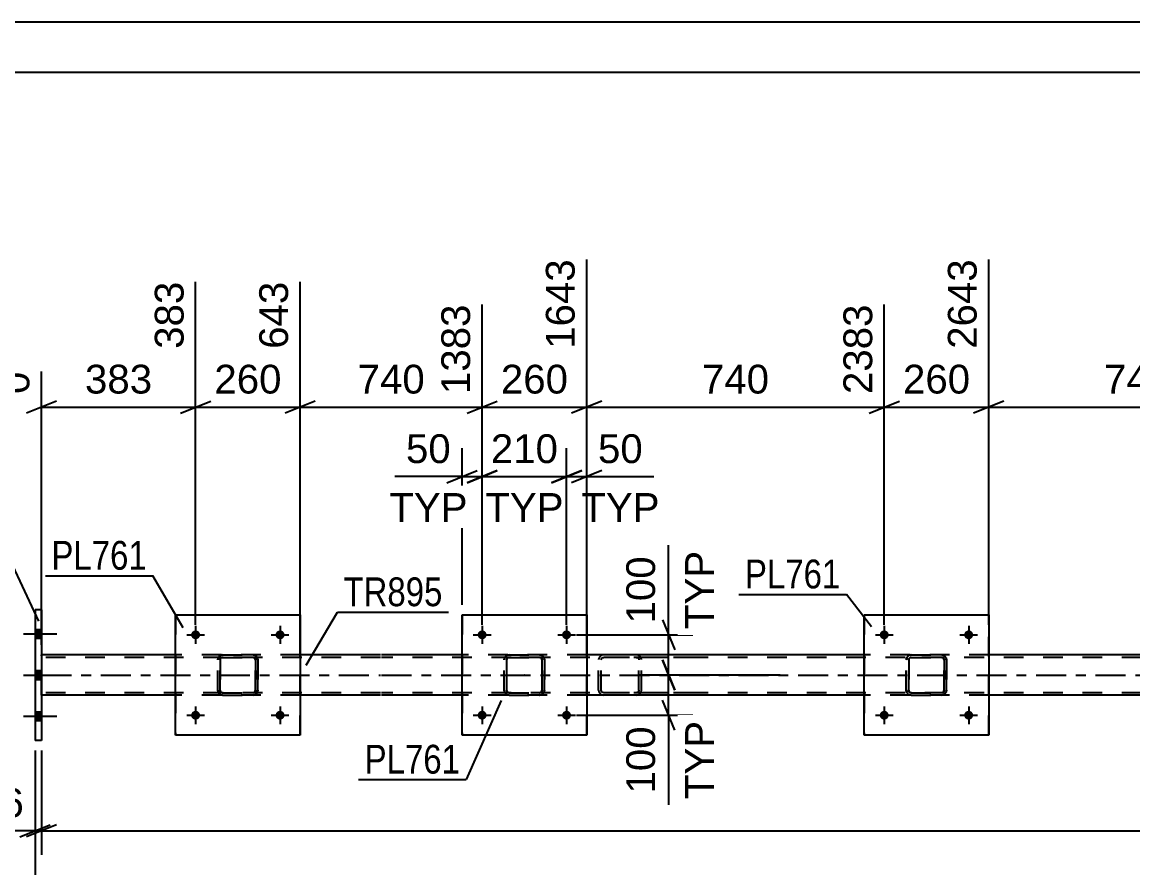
# Model space of a CAD drawing. Header units: millimetres. Extents: x 0 to 3377, y 0 to 1913.
# Drawn here: x 55.4 to 165.9, y 509.9 to 594 of the extents above; entities that cross this region are included whole.
import ezdxf

# ---------------------------------------------------------------- set-up
doc = ezdxf.new("R2010")
doc.units = ezdxf.units.MM
doc.linetypes.add('DXK_LINE_DOT2', pattern=[3.9198, 1.9599, -1.9599])
doc.linetypes.add('DXK_LINE_DOT3', pattern=[5.9187, 2.979, -0.9799, 0.9799, -0.9799])
doc.styles.add('Arial', font='ARIAL.TTF', dxfattribs={"height": 0.2})
doc.styles.add('Arial Narrow', font='ARIALN.TTF', dxfattribs={"height": 0.2})

# ---------------------------------------------------------------- blocks, each defined once
blk = doc.blocks.new('Unknown-203723820-1133')
at = {"color": 5, "linetype": 'Continuous'}
for p, q in [((841, 594), (0, 594)), ((836, 589), (5, 589))]:
    blk.add_line(p, q, dxfattribs=at)
blk = doc.blocks.new('Bolt-203723820-5801 - 5729')
at = {"linetype": 'Continuous'}
for points in [[(72.22, 533.04), (72.22, 533.13), (72.25, 533.22), (72.3, 533.3), (72.36, 533.37), (72.44, 533.42), (72.52, 533.46), (72.61, 533.48), (72.7, 533.48), (72.79, 533.46), (72.88, 533.42), (72.95, 533.37), (73.01, 533.3), (73.06, 533.22), (73.09, 533.13), (73.1, 533.04), (73.09, 532.95), (73.06, 532.86), (73.01, 532.78), (72.95, 532.71), (72.88, 532.66), (72.79, 532.62), (72.7, 532.6), (72.61, 532.6), (72.52, 532.62), (72.44, 532.66), (72.36, 532.71), (72.3, 532.78), (72.25, 532.86), (72.22, 532.95)], [(80.62, 533.04), (80.62, 533.13), (80.65, 533.22), (80.7, 533.3), (80.76, 533.37), (80.84, 533.42), (80.92, 533.46), (81.01, 533.48), (81.1, 533.48), (81.19, 533.46), (81.28, 533.42), (81.35, 533.37), (81.41, 533.3), (81.46, 533.22), (81.49, 533.13), (81.5, 533.04), (81.49, 532.95), (81.46, 532.86), (81.41, 532.78), (81.35, 532.71), (81.28, 532.66), (81.19, 532.62), (81.1, 532.6), (81.01, 532.6), (80.92, 532.62), (80.84, 532.66), (80.76, 532.71), (80.7, 532.78), (80.65, 532.86), (80.62, 532.95)]]:
    blk.add_hatch(color=1, dxfattribs=at).paths.add_polyline_path(points)
at = {"color": 1, "linetype": 'Continuous'}
for p, q in [((72.66, 533.92), (72.66, 532.16)), ((81.06, 533.92), (81.06, 532.16)), ((71.78, 533.04), (73.54, 533.04)), ((80.18, 533.04), (81.94, 533.04))]:
    blk.add_line(p, q, dxfattribs=at)
blk = doc.blocks.new('Part-203723820-5739 - 5729')
at = {"color": 7, "linetype": 'DXK_LINE_DOT2'}
for p, q in [((112.78, 530.73), (112.74, 530.56)), ((112.74, 527.52), (112.74, 530.56)), ((112.78, 530.75), (112.78, 530.73)), ((113, 530.56), (113.02, 530.65)), ((113, 527.52), (113, 530.56)), ((113.02, 530.65), (113.07, 530.73)), ((113.25, 531.04), (113.06, 531.01)), ((113.07, 530.73), (113.16, 530.78)), ((113.16, 530.78), (113.25, 530.8)), ((122.14, 531.04), (113.25, 531.04)), ((122.14, 530.8), (113.25, 530.8)), ((116.69, 531.01), (116.49, 531.04)), ((116.49, 530.8), (116.59, 530.78)), ((116.59, 530.78), (116.67, 530.73)), ((116.67, 530.73), (116.73, 530.65)), ((116.73, 530.65), (116.75, 530.56)), ((116.75, 527.52), (116.75, 530.56)), ((116.96, 530.73), (116.96, 530.75)), ((117, 530.56), (116.96, 530.73)), ((117, 527.52), (117, 530.56)), ((112.74, 527.52), (112.78, 527.34)), ((113.02, 527.43), (113, 527.52)), ((113.07, 527.35), (113.02, 527.43)), ((113.06, 527.08), (113.25, 527.04)), ((113.16, 527.3), (113.07, 527.35)), ((113.25, 527.28), (113.16, 527.3)), ((122.14, 527.28), (113.25, 527.28)), ((122.14, 527.04), (113.25, 527.04)), ((116.59, 527.3), (116.49, 527.28)), ((116.49, 527.04), (116.69, 527.08)), ((116.67, 527.35), (116.59, 527.3)), ((116.73, 527.43), (116.67, 527.35)), ((116.75, 527.52), (116.73, 527.43)), ((116.96, 527.34), (117, 527.52))]:
    blk.add_line(p, q, dxfattribs=at)
for centre, start, end in [((113.24, 530.54), 110.7583, 155.68), ((116.51, 530.54), 24.32, 69.2417), ((113.24, 527.54), 204.32, 249.2417), ((116.51, 527.54), 290.7583, 335.68)]:
    blk.add_arc(centre, 0.496, start, end, dxfattribs=at)
blk = doc.blocks.new('Bolt-203723820-5799 - 5729')
at = {"linetype": 'Continuous'}
for points in [[(100.72, 533.04), (100.72, 533.13), (100.75, 533.22), (100.8, 533.3), (100.86, 533.37), (100.94, 533.42), (101.02, 533.46), (101.11, 533.48), (101.2, 533.48), (101.29, 533.46), (101.38, 533.42), (101.45, 533.37), (101.51, 533.3), (101.56, 533.22), (101.59, 533.13), (101.6, 533.04), (101.59, 532.95), (101.56, 532.86), (101.51, 532.78), (101.45, 532.71), (101.38, 532.66), (101.29, 532.62), (101.2, 532.6), (101.11, 532.6), (101.02, 532.62), (100.94, 532.66), (100.86, 532.71), (100.8, 532.78), (100.75, 532.86), (100.72, 532.95)], [(109.12, 533.04), (109.12, 533.13), (109.15, 533.22), (109.2, 533.3), (109.26, 533.37), (109.34, 533.42), (109.42, 533.46), (109.51, 533.48), (109.6, 533.48), (109.69, 533.46), (109.78, 533.42), (109.85, 533.37), (109.91, 533.3), (109.96, 533.22), (109.99, 533.13), (110, 533.04), (109.99, 532.95), (109.96, 532.86), (109.91, 532.78), (109.85, 532.71), (109.78, 532.66), (109.69, 532.62), (109.6, 532.6), (109.51, 532.6), (109.42, 532.62), (109.34, 532.66), (109.26, 532.71), (109.2, 532.78), (109.15, 532.86), (109.12, 532.95)]]:
    blk.add_hatch(color=1, dxfattribs=at).paths.add_polyline_path(points)
at = {"color": 1, "linetype": 'Continuous'}
for p, q in [((101.16, 533.92), (101.16, 532.16)), ((109.56, 533.92), (109.56, 532.16)), ((100.28, 533.04), (102.04, 533.04)), ((108.68, 533.04), (110.44, 533.04))]:
    blk.add_line(p, q, dxfattribs=at)
blk = doc.blocks.new('Bolt-203723820-5878 - 5729')
at = {"linetype": 'Continuous'}
for points in [[(140.72, 533.04), (140.72, 533.13), (140.75, 533.22), (140.8, 533.3), (140.86, 533.37), (140.94, 533.42), (141.02, 533.46), (141.11, 533.48), (141.2, 533.48), (141.29, 533.46), (141.38, 533.42), (141.45, 533.37), (141.51, 533.3), (141.56, 533.22), (141.59, 533.13), (141.6, 533.04), (141.59, 532.95), (141.56, 532.86), (141.51, 532.78), (141.45, 532.71), (141.38, 532.66), (141.29, 532.62), (141.2, 532.6), (141.11, 532.6), (141.02, 532.62), (140.94, 532.66), (140.86, 532.71), (140.8, 532.78), (140.75, 532.86), (140.72, 532.95)], [(149.12, 533.04), (149.12, 533.13), (149.15, 533.22), (149.2, 533.3), (149.26, 533.37), (149.34, 533.42), (149.42, 533.46), (149.51, 533.48), (149.6, 533.48), (149.69, 533.46), (149.78, 533.42), (149.85, 533.37), (149.91, 533.3), (149.96, 533.22), (149.99, 533.13), (150, 533.04), (149.99, 532.95), (149.96, 532.86), (149.91, 532.78), (149.85, 532.71), (149.78, 532.66), (149.69, 532.62), (149.6, 532.6), (149.51, 532.6), (149.42, 532.62), (149.34, 532.66), (149.26, 532.71), (149.2, 532.78), (149.15, 532.86), (149.12, 532.95)]]:
    blk.add_hatch(color=1, dxfattribs=at).paths.add_polyline_path(points)
at = {"color": 1, "linetype": 'Continuous'}
for p, q in [((141.16, 533.92), (141.16, 532.16)), ((149.56, 533.92), (149.56, 532.16)), ((140.28, 533.04), (142.04, 533.04)), ((148.68, 533.04), (150.44, 533.04))]:
    blk.add_line(p, q, dxfattribs=at)
blk = doc.blocks.new('Part-203723820-5755 - 5729')
at = {"color": 2, "linetype": 'Continuous'}
for p, q in [((70.66, 531.04), (57.32, 531.04)), ((91.06, 531.04), (83.06, 531.04)), ((99.16, 531.04), (91.16, 531.04)), ((139.16, 531.04), (111.56, 531.04)), ((179.15, 531.04), (151.56, 531.04)), ((70.66, 527.04), (57.32, 527.04)), ((91.06, 527.04), (83.06, 527.04)), ((99.16, 527.04), (91.16, 527.04)), ((139.16, 527.04), (111.56, 527.04)), ((179.15, 527.04), (151.56, 527.04))]:
    blk.add_line(p, q, dxfattribs=at)
at = {"color": 7, "linetype": 'DXK_LINE_DOT2'}
for p, q in [((57.32, 527.04), (57.32, 531.04)), ((91.06, 530.8), (57.32, 530.8)), ((83.06, 531.04), (70.66, 531.04)), ((766.49, 530.8), (91.16, 530.8)), ((111.56, 531.04), (99.16, 531.04)), ((151.56, 531.04), (139.16, 531.04)), ((91.06, 527.28), (57.32, 527.28)), ((83.06, 527.04), (70.66, 527.04)), ((766.49, 527.28), (91.16, 527.28)), ((111.56, 527.04), (99.16, 527.04)), ((151.56, 527.04), (139.16, 527.04))]:
    blk.add_line(p, q, dxfattribs=at)
at = {"color": 7, "linetype": 'DXK_LINE_DOT3'}
for p, q in [((57.32, 529.04), (91.06, 529.04)), ((91.16, 529.04), (766.49, 529.04))]:
    blk.add_line(p, q, dxfattribs=at)
blk = doc.blocks.new('Part-203723820-5760 - 5729')
at = {"color": 2, "linetype": 'Continuous'}
for p, q in [((57.32, 535.54), (56.68, 535.54)), ((56.68, 535.54), (56.68, 522.54)), ((57.32, 535.54), (57.32, 522.54)), ((57.32, 522.54), (56.68, 522.54))]:
    blk.add_line(p, q, dxfattribs=at)
blk = doc.blocks.new('Bolt-203723820-5800 - 5729')
at = {"linetype": 'Continuous'}
for points in [[(72.22, 525.04), (72.22, 525.13), (72.25, 525.22), (72.3, 525.3), (72.36, 525.37), (72.44, 525.42), (72.52, 525.46), (72.61, 525.48), (72.7, 525.48), (72.79, 525.46), (72.88, 525.42), (72.95, 525.37), (73.01, 525.3), (73.06, 525.22), (73.09, 525.13), (73.1, 525.04), (73.09, 524.95), (73.06, 524.86), (73.01, 524.78), (72.95, 524.71), (72.88, 524.66), (72.79, 524.62), (72.7, 524.6), (72.61, 524.6), (72.52, 524.62), (72.44, 524.66), (72.36, 524.71), (72.3, 524.78), (72.25, 524.86), (72.22, 524.95)], [(80.62, 525.04), (80.62, 525.13), (80.65, 525.22), (80.7, 525.3), (80.76, 525.37), (80.84, 525.42), (80.92, 525.46), (81.01, 525.48), (81.1, 525.48), (81.19, 525.46), (81.28, 525.42), (81.35, 525.37), (81.41, 525.3), (81.46, 525.22), (81.49, 525.13), (81.5, 525.04), (81.49, 524.95), (81.46, 524.86), (81.41, 524.78), (81.35, 524.71), (81.28, 524.66), (81.19, 524.62), (81.1, 524.6), (81.01, 524.6), (80.92, 524.62), (80.84, 524.66), (80.76, 524.71), (80.7, 524.78), (80.65, 524.86), (80.62, 524.95)]]:
    blk.add_hatch(color=1, dxfattribs=at).paths.add_polyline_path(points)
at = {"color": 1, "linetype": 'Continuous'}
for p, q in [((72.66, 525.92), (72.66, 524.16)), ((81.06, 525.92), (81.06, 524.16)), ((71.78, 525.04), (73.54, 525.04)), ((80.18, 525.04), (81.94, 525.04))]:
    blk.add_line(p, q, dxfattribs=at)
blk = doc.blocks.new('Part-203723820-5885 - 5729')
at = {"color": 2, "linetype": 'Continuous'}
for p, q in [((139.16, 535.04), (139.15, 535.04)), ((139.16, 523.04), (139.16, 535.04)), ((139.16, 535.04), (151.56, 535.04)), ((151.56, 535.04), (151.56, 523.04)), ((139.15, 523.04), (139.16, 523.04)), ((151.56, 523.04), (139.16, 523.04))]:
    blk.add_line(p, q, dxfattribs=at)
at = {"color": 7, "linetype": 'DXK_LINE_DOT2'}
for p, q in [((139.15, 535.04), (139.15, 523.04)), ((139.16, 535.04), (139.15, 535.04)), ((151.55, 523.04), (151.55, 535.04)), ((139.16, 523.04), (139.15, 523.04))]:
    blk.add_line(p, q, dxfattribs=at)
blk = doc.blocks.new('Part-203723820-5886 - 5729')
at = {"color": 7, "linetype": 'DXK_LINE_DOT2'}
for p, q in [((143.35, 530.56), (143.39, 530.75)), ((143.39, 530.74), (143.35, 530.56)), ((143.35, 527.52), (143.35, 530.56)), ((143.35, 530.56), (143.35, 530.56)), ((143.35, 527.52), (143.35, 530.56)), ((143.59, 530.56), (143.61, 530.65)), ((143.61, 530.65), (143.59, 530.56)), ((143.59, 527.52), (143.59, 530.56)), ((143.59, 530.56), (143.59, 530.56)), ((143.59, 530.56), (143.59, 527.52)), ((143.61, 530.65), (143.67, 530.73)), ((143.66, 530.73), (143.61, 530.65)), ((143.65, 531.01), (143.83, 531.04)), ((143.83, 531.04), (143.65, 531)), ((143.74, 530.78), (143.66, 530.73)), ((143.67, 530.73), (143.74, 530.78)), ((143.74, 530.78), (143.83, 530.8)), ((143.83, 530.8), (143.74, 530.78)), ((143.83, 531.04), (146.87, 531.04)), ((143.83, 531.04), (143.83, 531.04)), ((143.83, 531.04), (146.87, 531.04)), ((143.83, 530.8), (146.87, 530.8)), ((143.83, 530.8), (143.83, 530.8)), ((146.87, 530.8), (143.83, 530.8)), ((146.87, 531.04), (146.87, 531.04)), ((146.87, 531.04), (147.05, 531.01)), ((147.06, 531), (146.87, 531.04)), ((146.87, 530.8), (146.87, 530.8)), ((146.87, 530.8), (146.97, 530.78)), ((146.96, 530.78), (146.87, 530.8)), ((146.96, 530.78), (146.97, 530.78)), ((147.04, 530.73), (146.96, 530.78)), ((146.97, 530.78), (147.04, 530.73)), ((147.04, 530.73), (147.1, 530.65)), ((147.09, 530.65), (147.04, 530.73)), ((147.11, 530.56), (147.09, 530.65)), ((147.1, 530.65), (147.11, 530.56)), ((147.11, 527.52), (147.11, 530.56)), ((147.11, 530.56), (147.11, 530.56)), ((147.11, 530.56), (147.11, 527.52)), ((147.31, 530.75), (147.35, 530.56)), ((147.35, 530.56), (147.32, 530.74)), ((147.35, 527.52), (147.35, 530.56)), ((147.35, 530.56), (147.35, 530.56)), ((147.35, 530.56), (147.35, 527.52)), ((143.35, 527.52), (143.35, 527.52)), ((143.39, 527.34), (143.35, 527.52)), ((143.35, 527.52), (143.39, 527.34)), ((143.59, 527.52), (143.59, 527.52)), ((143.61, 527.43), (143.59, 527.52)), ((143.59, 527.52), (143.61, 527.43)), ((143.67, 527.35), (143.61, 527.43)), ((143.61, 527.43), (143.66, 527.35)), ((143.65, 527.08), (143.65, 527.08)), ((143.83, 527.04), (143.65, 527.08)), ((143.65, 527.08), (143.83, 527.04)), ((143.66, 527.35), (143.74, 527.3)), ((143.74, 527.3), (143.67, 527.35)), ((143.83, 527.28), (143.74, 527.3)), ((143.74, 527.3), (143.83, 527.28)), ((143.83, 527.28), (146.87, 527.28)), ((143.83, 527.28), (143.83, 527.28)), ((143.83, 527.28), (146.87, 527.28)), ((143.83, 527.04), (146.87, 527.04)), ((143.83, 527.04), (143.83, 527.04)), ((143.83, 527.04), (146.87, 527.04)), ((146.97, 527.3), (146.87, 527.28)), ((146.87, 527.28), (146.96, 527.3)), ((146.87, 527.28), (146.87, 527.28)), ((147.05, 527.08), (146.87, 527.04)), ((146.87, 527.04), (147.06, 527.08)), ((146.87, 527.04), (146.87, 527.04)), ((146.96, 527.3), (147.04, 527.35)), ((147.04, 527.35), (146.97, 527.3)), ((147.1, 527.43), (147.04, 527.35)), ((147.04, 527.35), (147.09, 527.43)), ((147.09, 527.43), (147.11, 527.52)), ((147.11, 527.52), (147.1, 527.43)), ((147.11, 527.52), (147.11, 527.52)), ((147.35, 527.52), (147.31, 527.34)), ((147.32, 527.34), (147.35, 527.52)), ((147.35, 527.52), (147.35, 527.52))]:
    blk.add_line(p, q, dxfattribs=at)
at = {"color": 7, "linetype": 'DXK_LINE_DOT3'}
blk.add_line((145.36, 529.04), (145.35, 529.04), dxfattribs=at)
at = {"color": 7, "linetype": 'DXK_LINE_DOT2'}
for centre, start, end in [((143.83, 530.56), 112.5, 157.5), ((143.83, 530.56), 112.5, 157.5), ((146.87, 530.56), 22.5, 67.5), ((146.87, 530.56), 22.5, 67.5), ((143.83, 527.52), 202.5, 247.5), ((143.83, 527.52), 202.5, 247.5), ((146.87, 527.52), 292.5, 337.5), ((146.87, 527.52), 292.5, 337.5)]:
    blk.add_arc(centre, 0.48, start, end, dxfattribs=at)
blk = doc.blocks.new('Bolt-203723820-5823 - 5729')
at = {"linetype": 'Continuous'}
for points in [[(57.32, 532.7), (57.32, 533.58), (56.68, 533.58), (56.68, 532.7)], [(57.32, 532.7), (57.32, 533.58), (56.68, 533.58), (56.68, 532.7)], [(57.32, 532.7), (57.32, 533.58), (56.68, 533.58), (56.68, 532.7)], [(57.32, 528.6), (57.32, 529.48), (56.68, 529.48), (56.68, 528.6)], [(57.32, 528.6), (57.32, 529.48), (56.68, 529.48), (56.68, 528.6)], [(57.32, 524.5), (57.32, 525.38), (56.68, 525.38), (56.68, 524.5)], [(57.32, 524.5), (57.32, 525.38), (56.68, 525.38), (56.68, 524.5)], [(57.32, 524.5), (57.32, 525.38), (56.68, 525.38), (56.68, 524.5)]]:
    blk.add_hatch(color=1, dxfattribs=at).paths.add_polyline_path(points)
at = {"color": 1, "linetype": 'Continuous'}
for p, q in [((55.52, 533.14), (58.84, 533.14)), ((55.52, 533.14), (58.84, 533.14)), ((55.52, 533.14), (58.84, 533.14)), ((56.68, 533.58), (57.32, 533.58)), ((56.68, 533.58), (57.32, 533.58)), ((56.68, 533.58), (57.32, 533.58)), ((56.68, 532.7), (57.32, 532.7)), ((56.68, 532.7), (57.32, 532.7)), ((56.68, 532.7), (57.32, 532.7)), ((56.68, 529.48), (57.32, 529.48)), ((56.68, 529.48), (57.32, 529.48)), ((55.52, 529.04), (58.84, 529.04)), ((55.52, 529.04), (58.84, 529.04)), ((56.68, 528.6), (57.32, 528.6)), ((56.68, 528.6), (57.32, 528.6)), ((55.52, 524.94), (58.84, 524.94)), ((55.52, 524.94), (58.84, 524.94)), ((55.52, 524.94), (58.84, 524.94)), ((56.68, 525.38), (57.32, 525.38)), ((56.68, 525.38), (57.32, 525.38)), ((56.68, 525.38), (57.32, 525.38)), ((56.68, 524.5), (57.32, 524.5)), ((56.68, 524.5), (57.32, 524.5)), ((56.68, 524.5), (57.32, 524.5))]:
    blk.add_line(p, q, dxfattribs=at)
blk = doc.blocks.new('Bolt-203723820-5828 - 5729')
at = {"linetype": 'Continuous'}
for points in [[(100.72, 525.04), (100.72, 525.13), (100.75, 525.22), (100.8, 525.3), (100.86, 525.37), (100.94, 525.42), (101.02, 525.46), (101.11, 525.48), (101.2, 525.48), (101.29, 525.46), (101.38, 525.42), (101.45, 525.37), (101.51, 525.3), (101.56, 525.22), (101.59, 525.13), (101.6, 525.04), (101.59, 524.95), (101.56, 524.86), (101.51, 524.78), (101.45, 524.71), (101.38, 524.66), (101.29, 524.62), (101.2, 524.6), (101.11, 524.6), (101.02, 524.62), (100.94, 524.66), (100.86, 524.71), (100.8, 524.78), (100.75, 524.86), (100.72, 524.95)], [(109.12, 525.04), (109.12, 525.13), (109.15, 525.22), (109.2, 525.3), (109.26, 525.37), (109.34, 525.42), (109.42, 525.46), (109.51, 525.48), (109.6, 525.48), (109.69, 525.46), (109.78, 525.42), (109.85, 525.37), (109.91, 525.3), (109.96, 525.22), (109.99, 525.13), (110, 525.04), (109.99, 524.95), (109.96, 524.86), (109.91, 524.78), (109.85, 524.71), (109.78, 524.66), (109.69, 524.62), (109.6, 524.6), (109.51, 524.6), (109.42, 524.62), (109.34, 524.66), (109.26, 524.71), (109.2, 524.78), (109.15, 524.86), (109.12, 524.95)]]:
    blk.add_hatch(color=1, dxfattribs=at).paths.add_polyline_path(points)
at = {"color": 1, "linetype": 'Continuous'}
for p, q in [((101.16, 525.92), (101.16, 524.16)), ((109.56, 525.92), (109.56, 524.16)), ((100.28, 525.04), (102.04, 525.04)), ((108.68, 525.04), (110.44, 525.04))]:
    blk.add_line(p, q, dxfattribs=at)
blk = doc.blocks.new('Part-203723820-5972 - 5729')
at = {"color": 7, "linetype": 'DXK_LINE_DOT2'}
for p, q in [((74.85, 530.56), (74.89, 530.75)), ((74.85, 530.56), (74.86, 530.56)), ((74.85, 527.52), (74.85, 530.56)), ((74.89, 530.74), (74.86, 530.56)), ((74.86, 527.52), (74.86, 530.56)), ((75.11, 530.65), (75.09, 530.56)), ((75.1, 530.56), (75.09, 530.56)), ((75.09, 530.56), (75.09, 527.52)), ((75.1, 530.56), (75.11, 530.65)), ((75.1, 527.52), (75.1, 530.56)), ((75.11, 530.65), (75.17, 530.73)), ((75.16, 530.73), (75.11, 530.65)), ((75.15, 531.01), (75.33, 531.04)), ((75.34, 531.04), (75.15, 531)), ((75.24, 530.78), (75.16, 530.73)), ((75.17, 530.73), (75.24, 530.78)), ((75.24, 530.78), (75.34, 530.8)), ((75.33, 530.8), (75.24, 530.78)), ((75.34, 531.04), (75.33, 531.04)), ((75.33, 531.04), (78.37, 531.04)), ((75.33, 530.8), (75.34, 530.8)), ((78.37, 530.8), (75.33, 530.8)), ((75.34, 531.04), (78.38, 531.04)), ((75.34, 530.8), (78.38, 530.8)), ((78.37, 531.04), (78.38, 531.04)), ((78.37, 531.04), (78.55, 531.01)), ((78.38, 530.8), (78.37, 530.8)), ((78.46, 530.78), (78.37, 530.8)), ((78.56, 531), (78.38, 531.04)), ((78.38, 530.8), (78.47, 530.78)), ((78.46, 530.78), (78.47, 530.78)), ((78.54, 530.73), (78.46, 530.78)), ((78.47, 530.78), (78.54, 530.73)), ((78.54, 530.73), (78.6, 530.65)), ((78.59, 530.65), (78.54, 530.73)), ((78.61, 530.56), (78.59, 530.65)), ((78.6, 530.65), (78.62, 530.56)), ((78.62, 530.56), (78.61, 530.56)), ((78.61, 530.56), (78.61, 527.52)), ((78.62, 527.52), (78.62, 530.56)), ((78.81, 530.75), (78.85, 530.56)), ((78.86, 530.56), (78.82, 530.74)), ((78.86, 530.56), (78.85, 530.56)), ((78.85, 530.56), (78.85, 527.52)), ((78.86, 527.52), (78.86, 530.56)), ((74.86, 527.52), (74.85, 527.52)), ((74.89, 527.34), (74.85, 527.52)), ((74.86, 527.52), (74.89, 527.34)), ((75.09, 527.52), (75.1, 527.52)), ((75.09, 527.52), (75.11, 527.43)), ((75.11, 527.43), (75.1, 527.52)), ((75.17, 527.35), (75.11, 527.43)), ((75.11, 527.43), (75.16, 527.35)), ((75.15, 527.08), (75.15, 527.08)), ((75.33, 527.04), (75.15, 527.08)), ((75.15, 527.08), (75.34, 527.04)), ((75.16, 527.35), (75.24, 527.3)), ((75.24, 527.3), (75.17, 527.35)), ((75.34, 527.28), (75.24, 527.3)), ((75.24, 527.3), (75.33, 527.28)), ((75.34, 527.28), (75.33, 527.28)), ((75.33, 527.28), (78.37, 527.28)), ((75.34, 527.04), (75.33, 527.04)), ((75.33, 527.04), (78.37, 527.04)), ((75.34, 527.28), (78.38, 527.28)), ((75.34, 527.04), (78.38, 527.04)), ((78.37, 527.28), (78.46, 527.3)), ((78.37, 527.28), (78.38, 527.28)), ((78.55, 527.08), (78.37, 527.04)), ((78.37, 527.04), (78.38, 527.04)), ((78.47, 527.3), (78.38, 527.28)), ((78.38, 527.04), (78.56, 527.08)), ((78.46, 527.3), (78.54, 527.35)), ((78.54, 527.35), (78.47, 527.3)), ((78.6, 527.43), (78.54, 527.35)), ((78.54, 527.35), (78.59, 527.43)), ((78.59, 527.43), (78.61, 527.52)), ((78.62, 527.52), (78.6, 527.43)), ((78.61, 527.52), (78.62, 527.52)), ((78.85, 527.52), (78.81, 527.34)), ((78.82, 527.34), (78.86, 527.52)), ((78.85, 527.52), (78.86, 527.52))]:
    blk.add_line(p, q, dxfattribs=at)
at = {"color": 7, "linetype": 'DXK_LINE_DOT3'}
blk.add_line((76.86, 529.04), (76.85, 529.04), dxfattribs=at)
at = {"color": 7, "linetype": 'DXK_LINE_DOT2'}
for centre, start, end in [((75.33, 530.56), 112.5, 157.5), ((75.34, 530.56), 112.5, 157.5), ((78.37, 530.56), 22.5, 67.5), ((78.38, 530.56), 22.5, 67.5), ((75.33, 527.52), 202.5, 247.5), ((75.34, 527.52), 202.5, 247.5), ((78.37, 527.52), 292.5, 337.5), ((78.38, 527.52), 292.5, 337.5)]:
    blk.add_arc(centre, 0.48, start, end, dxfattribs=at)
blk = doc.blocks.new('Bolt-203723820-5880 - 5729')
at = {"linetype": 'Continuous'}
for points in [[(140.72, 525.04), (140.72, 525.13), (140.75, 525.22), (140.8, 525.3), (140.86, 525.37), (140.94, 525.42), (141.02, 525.46), (141.11, 525.48), (141.2, 525.48), (141.29, 525.46), (141.38, 525.42), (141.45, 525.37), (141.51, 525.3), (141.56, 525.22), (141.59, 525.13), (141.6, 525.04), (141.59, 524.95), (141.56, 524.86), (141.51, 524.78), (141.45, 524.71), (141.38, 524.66), (141.29, 524.62), (141.2, 524.6), (141.11, 524.6), (141.02, 524.62), (140.94, 524.66), (140.86, 524.71), (140.8, 524.78), (140.75, 524.86), (140.72, 524.95)], [(149.12, 525.04), (149.12, 525.13), (149.15, 525.22), (149.2, 525.3), (149.26, 525.37), (149.34, 525.42), (149.42, 525.46), (149.51, 525.48), (149.6, 525.48), (149.69, 525.46), (149.78, 525.42), (149.85, 525.37), (149.91, 525.3), (149.96, 525.22), (149.99, 525.13), (150, 525.04), (149.99, 524.95), (149.96, 524.86), (149.91, 524.78), (149.85, 524.71), (149.78, 524.66), (149.69, 524.62), (149.6, 524.6), (149.51, 524.6), (149.42, 524.62), (149.34, 524.66), (149.26, 524.71), (149.2, 524.78), (149.15, 524.86), (149.12, 524.95)]]:
    blk.add_hatch(color=1, dxfattribs=at).paths.add_polyline_path(points)
at = {"color": 1, "linetype": 'Continuous'}
for p, q in [((141.16, 525.92), (141.16, 524.16)), ((149.56, 525.92), (149.56, 524.16)), ((140.28, 525.04), (142.04, 525.04)), ((148.68, 525.04), (150.44, 525.04))]:
    blk.add_line(p, q, dxfattribs=at)
blk = doc.blocks.new('Part-203723820-5927 - 5729')
at = {"color": 2, "linetype": 'Continuous'}
for p, q in [((99.16, 523.04), (99.16, 535.04)), ((99.16, 535.04), (99.16, 535.04)), ((99.16, 535.04), (111.56, 535.04)), ((111.56, 535.04), (111.56, 523.04)), ((99.16, 523.04), (99.16, 523.04)), ((111.56, 523.04), (99.16, 523.04))]:
    blk.add_line(p, q, dxfattribs=at)
at = {"color": 7, "linetype": 'DXK_LINE_DOT2'}
for p, q in [((99.16, 535.04), (99.16, 523.04)), ((99.16, 535.04), (99.16, 535.04)), ((111.56, 523.04), (111.56, 535.04)), ((99.16, 523.04), (99.16, 523.04))]:
    blk.add_line(p, q, dxfattribs=at)
blk = doc.blocks.new('Part-203723820-5928 - 5729')
at = {"color": 7, "linetype": 'DXK_LINE_DOT2'}
for p, q in [((103.35, 530.56), (103.39, 530.75)), ((103.35, 530.56), (103.36, 530.56)), ((103.35, 527.52), (103.35, 530.56)), ((103.39, 530.74), (103.36, 530.56)), ((103.36, 527.52), (103.36, 530.56)), ((103.61, 530.65), (103.59, 530.56)), ((103.6, 530.56), (103.59, 530.56)), ((103.59, 530.56), (103.59, 527.52)), ((103.6, 530.56), (103.61, 530.65)), ((103.6, 527.52), (103.6, 530.56)), ((103.61, 530.65), (103.67, 530.73)), ((103.66, 530.73), (103.61, 530.65)), ((103.65, 531.01), (103.83, 531.04)), ((103.84, 531.04), (103.65, 531)), ((103.74, 530.78), (103.66, 530.73)), ((103.67, 530.73), (103.74, 530.78)), ((103.74, 530.78), (103.84, 530.8)), ((103.83, 530.8), (103.74, 530.78)), ((103.84, 531.04), (103.83, 531.04)), ((103.83, 531.04), (106.87, 531.04)), ((103.83, 530.8), (103.84, 530.8)), ((106.87, 530.8), (103.83, 530.8)), ((103.84, 531.04), (106.88, 531.04)), ((103.84, 530.8), (106.88, 530.8)), ((106.87, 531.04), (106.88, 531.04)), ((106.87, 531.04), (107.05, 531.01)), ((106.88, 530.8), (106.87, 530.8)), ((106.96, 530.78), (106.87, 530.8)), ((107.06, 531), (106.88, 531.04)), ((106.88, 530.8), (106.97, 530.78)), ((106.96, 530.78), (106.97, 530.78)), ((107.04, 530.73), (106.96, 530.78)), ((106.97, 530.78), (107.04, 530.73)), ((107.04, 530.73), (107.1, 530.65)), ((107.09, 530.65), (107.04, 530.73)), ((107.11, 530.56), (107.09, 530.65)), ((107.1, 530.65), (107.12, 530.56)), ((107.12, 530.56), (107.11, 530.56)), ((107.11, 530.56), (107.11, 527.52)), ((107.12, 527.52), (107.12, 530.56)), ((107.31, 530.75), (107.35, 530.56)), ((107.36, 530.56), (107.32, 530.74)), ((107.36, 530.56), (107.35, 530.56)), ((107.35, 530.56), (107.35, 527.52)), ((107.36, 527.52), (107.36, 530.56)), ((103.36, 527.52), (103.35, 527.52)), ((103.39, 527.34), (103.35, 527.52)), ((103.36, 527.52), (103.39, 527.34)), ((103.59, 527.52), (103.6, 527.52)), ((103.59, 527.52), (103.61, 527.43)), ((103.61, 527.43), (103.6, 527.52)), ((103.67, 527.35), (103.61, 527.43)), ((103.61, 527.43), (103.66, 527.35)), ((103.65, 527.08), (103.65, 527.08)), ((103.83, 527.04), (103.65, 527.08)), ((103.65, 527.08), (103.84, 527.04)), ((103.66, 527.35), (103.74, 527.3)), ((103.74, 527.3), (103.67, 527.35)), ((103.84, 527.28), (103.74, 527.3)), ((103.74, 527.3), (103.83, 527.28)), ((103.84, 527.28), (103.83, 527.28)), ((103.83, 527.28), (106.87, 527.28)), ((103.84, 527.04), (103.83, 527.04)), ((103.83, 527.04), (106.87, 527.04)), ((103.84, 527.28), (106.88, 527.28)), ((103.84, 527.04), (106.88, 527.04)), ((106.87, 527.28), (106.96, 527.3)), ((106.87, 527.28), (106.88, 527.28)), ((107.05, 527.08), (106.87, 527.04)), ((106.87, 527.04), (106.88, 527.04)), ((106.97, 527.3), (106.88, 527.28)), ((106.88, 527.04), (107.06, 527.08)), ((106.96, 527.3), (107.04, 527.35)), ((107.04, 527.35), (106.97, 527.3)), ((107.1, 527.43), (107.04, 527.35)), ((107.04, 527.35), (107.09, 527.43)), ((107.09, 527.43), (107.11, 527.52)), ((107.12, 527.52), (107.1, 527.43)), ((107.11, 527.52), (107.12, 527.52)), ((107.35, 527.52), (107.31, 527.34)), ((107.32, 527.34), (107.36, 527.52)), ((107.35, 527.52), (107.36, 527.52))]:
    blk.add_line(p, q, dxfattribs=at)
at = {"color": 7, "linetype": 'DXK_LINE_DOT3'}
blk.add_line((105.36, 529.04), (105.35, 529.04), dxfattribs=at)
at = {"color": 7, "linetype": 'DXK_LINE_DOT2'}
for centre, start, end in [((103.83, 530.56), 112.5, 157.5), ((103.84, 530.56), 112.5, 157.5), ((106.87, 530.56), 22.5, 67.5), ((106.88, 530.56), 22.5, 67.5), ((103.83, 527.52), 202.5, 247.5), ((103.84, 527.52), 202.5, 247.5), ((106.87, 527.52), 292.5, 337.5), ((106.88, 527.52), 292.5, 337.5)]:
    blk.add_arc(centre, 0.48, start, end, dxfattribs=at)
blk = doc.blocks.new('Part-203723820-5971 - 5729')
at = {"color": 2, "linetype": 'Continuous'}
for p, q in [((70.66, 523.04), (70.66, 535.04)), ((70.66, 535.04), (70.66, 535.04)), ((70.66, 535.04), (83.06, 535.04)), ((83.06, 535.04), (83.06, 523.04)), ((70.66, 523.04), (70.66, 523.04)), ((83.06, 523.04), (70.66, 523.04))]:
    blk.add_line(p, q, dxfattribs=at)
at = {"color": 7, "linetype": 'DXK_LINE_DOT2'}
for p, q in [((70.66, 535.04), (70.66, 523.04)), ((70.66, 535.04), (70.66, 535.04)), ((83.06, 523.04), (83.06, 535.04)), ((70.66, 523.04), (70.66, 523.04))]:
    blk.add_line(p, q, dxfattribs=at)
blk = doc.blocks.new('StraightDimension-203723820-9116 - 5729')
at = {"color": 7, "linetype": 'Continuous'}
for p, q in [((111.56, 532.04), (111.56, 570.4)), ((101.16, 534.04), (101.16, 565.9)), ((99.66, 555.1), (102.66, 556.3)), ((101.16, 555.7), (111.56, 555.7)), ((113.06, 556.3), (110.06, 555.1))]:
    blk.add_line(p, q, dxfattribs=at)
at = {"color": 0}
blk.add_wipeout([(110.29, 556.45), (110.29, 560.65), (102.42, 560.65), (102.42, 556.45)], dxfattribs=at)
at = {"color": 3, "style": 'Arial'}
blk.add_text('260', height=2.865, dxfattribs=at).set_placement((103.02, 557.05))
at = {"color": 0, "linetype": 'Continuous'}
blk.add_wipeout([(110.96, 571), (106.76, 571), (106.76, 560.9), (110.96, 560.9)], dxfattribs=at)
at = {"color": 3, "linetype": 'Continuous', "style": 'Arial'}
blk.add_text('1643', height=2.865, rotation=90.0002, dxfattribs=at).set_placement((110.36, 561.5))
blk = doc.blocks.new('StraightDimension-203723820-6019 - 5729')
at = {"color": 7, "linetype": 'Continuous'}
for p, q in [((119.71, 533.04), (119.71, 541.96)), ((119.71, 533.04), (119.71, 541.96)), ((119.11, 534.54), (120.31, 531.54)), ((110.56, 533.04), (122.11, 533.04)), ((119.71, 529.04), (119.71, 533.04)), ((120.31, 527.54), (119.11, 530.54)), ((130.82, 529.04), (116.86, 529.04))]:
    blk.add_line(p, q, dxfattribs=at)
at = {"color": 0}
blk.add_wipeout([(118.96, 541.44), (114.76, 541.44), (114.76, 533.57), (118.96, 533.57)], dxfattribs=at)
at = {"color": 0, "linetype": 'Continuous'}
blk.add_wipeout([(124.81, 541.99), (120.61, 541.99), (120.61, 533.01), (124.81, 533.01)], dxfattribs=at)
at = {"color": 3, "style": 'Arial'}
blk.add_text('100', height=2.865, rotation=90.0002, dxfattribs=at).set_placement((118.36, 534.17))
at = {"color": 3, "linetype": 'Continuous', "style": 'Arial'}
blk.add_text('TYP', height=2.865, rotation=90.0002, dxfattribs=at).set_placement((124.21, 533.61))
blk = doc.blocks.new('StraightDimension-203723820-6039 - 5729')
at = {"color": 7, "linetype": 'Continuous'}
for p, q in [((119.11, 530.54), (120.31, 527.54)), ((130.82, 529.04), (116.86, 529.04)), ((119.71, 525.04), (119.71, 529.04)), ((120.31, 523.54), (119.11, 526.54)), ((110.56, 525.04), (122.11, 525.04)), ((119.71, 525.04), (119.71, 516.12)), ((119.71, 525.04), (119.71, 516.12))]:
    blk.add_line(p, q, dxfattribs=at)
at = {"color": 0, "linetype": 'Continuous'}
blk.add_wipeout([(124.81, 525.07), (120.61, 525.07), (120.61, 516.09), (124.81, 516.09)], dxfattribs=at)
at = {"color": 0}
blk.add_wipeout([(118.96, 524.52), (114.76, 524.52), (114.76, 516.65), (118.96, 516.65)], dxfattribs=at)
at = {"color": 3, "style": 'Arial'}
blk.add_text('100', height=2.865, rotation=90.0002, dxfattribs=at).set_placement((118.36, 517.25))
at = {"color": 3, "linetype": 'Continuous', "style": 'Arial'}
blk.add_text('TYP', height=2.865, rotation=90.0002, dxfattribs=at).set_placement((124.21, 516.69))
blk = doc.blocks.new('StraightDimension-203723820-6060 - 5729')
at = {"color": 7, "linetype": 'Continuous'}
for p, q in [((99.16, 536.04), (99.16, 551.63)), ((101.16, 534.04), (101.16, 551.63)), ((97.66, 548.18), (100.66, 549.38)), ((102.66, 549.38), (99.66, 548.18)), ((99.16, 548.78), (92.46, 548.78)), ((99.16, 548.78), (92.46, 548.78)), ((99.16, 548.78), (101.16, 548.78))]:
    blk.add_line(p, q, dxfattribs=at)
at = {"color": 0}
blk.add_wipeout([(98.63, 549.53), (98.63, 553.73), (92.98, 553.73), (92.98, 549.53)], dxfattribs=at)
at = {"color": 0, "linetype": 'Continuous'}
blk.add_wipeout([(100.29, 543.68), (100.29, 547.88), (91.32, 547.88), (91.32, 543.68)], dxfattribs=at)
at = {"color": 3, "style": 'Arial'}
blk.add_text('50', height=2.865, dxfattribs=at).set_placement((93.58, 550.13))
at = {"color": 3, "linetype": 'Continuous', "style": 'Arial'}
blk.add_text('TYP', height=2.865, dxfattribs=at).set_placement((91.92, 544.28))
blk = doc.blocks.new('StraightDimension-203723820-6067 - 5729')
at = {"color": 7, "linetype": 'Continuous'}
for p, q in [((101.16, 534.04), (101.16, 551.63)), ((109.56, 534.04), (109.56, 551.63)), ((99.66, 548.18), (102.66, 549.38)), ((111.06, 549.38), (108.06, 548.18)), ((101.16, 548.78), (109.56, 548.78))]:
    blk.add_line(p, q, dxfattribs=at)
at = {"color": 0}
blk.add_wipeout([(109.29, 549.53), (109.29, 553.73), (101.42, 553.73), (101.42, 549.53)], dxfattribs=at)
at = {"color": 0, "linetype": 'Continuous'}
blk.add_wipeout([(109.84, 543.68), (109.84, 547.88), (100.87, 547.88), (100.87, 543.68)], dxfattribs=at)
at = {"color": 3, "style": 'Arial'}
blk.add_text('210', height=2.865, dxfattribs=at).set_placement((102.02, 550.13))
at = {"color": 3, "linetype": 'Continuous', "style": 'Arial'}
blk.add_text('TYP', height=2.865, dxfattribs=at).set_placement((101.47, 544.28))
blk = doc.blocks.new('StraightDimension-203723820-6071 - 5729')
at = {"color": 7, "linetype": 'Continuous'}
for p, q in [((109.56, 534.04), (109.56, 551.63)), ((111.56, 536.04), (111.56, 551.63)), ((108.06, 548.18), (111.06, 549.38)), ((113.06, 549.38), (110.06, 548.18)), ((109.56, 548.78), (111.56, 548.78)), ((111.56, 548.78), (118.25, 548.78)), ((111.56, 548.78), (118.25, 548.78))]:
    blk.add_line(p, q, dxfattribs=at)
at = {"color": 0}
blk.add_wipeout([(117.73, 549.53), (117.73, 553.73), (112.08, 553.73), (112.08, 549.53)], dxfattribs=at)
at = {"color": 0, "linetype": 'Continuous'}
blk.add_wipeout([(119.39, 543.68), (119.39, 547.88), (110.42, 547.88), (110.42, 543.68)], dxfattribs=at)
at = {"color": 3, "style": 'Arial'}
blk.add_text('50', height=2.865, dxfattribs=at).set_placement((112.68, 550.13))
at = {"color": 3, "linetype": 'Continuous', "style": 'Arial'}
blk.add_text('TYP', height=2.865, dxfattribs=at).set_placement((111.02, 544.28))
blk = doc.blocks.new('StraightDimension-203723820-6089 - 5729')
at = {"color": 7, "linetype": 'Continuous'}
for p, q in [((57.32, 521.54), (57.32, 511.14)), ((58.82, 514.14), (55.82, 512.94)), ((57.32, 513.54), (766.49, 513.54))]:
    blk.add_line(p, q, dxfattribs=at)
blk = doc.blocks.new('StraightDimension-203723820-6099 - 5729')
at = {"color": 7, "linetype": 'Continuous'}
for p, q in [((56.68, 521.54), (56.68, 511.14)), ((57.32, 521.54), (57.32, 511.14)), ((55.18, 512.94), (58.18, 514.14)), ((58.82, 514.14), (55.82, 512.94)), ((56.68, 513.54), (49.98, 513.54)), ((56.68, 513.54), (49.98, 513.54)), ((56.68, 513.54), (57.32, 513.54))]:
    blk.add_line(p, q, dxfattribs=at)
at = {"color": 0}
blk.add_wipeout([(56.15, 514.29), (56.15, 518.49), (50.51, 518.49), (50.51, 514.29)], dxfattribs=at)
at = {"color": 3, "style": 'Arial'}
blk.add_text('16', height=2.865, dxfattribs=at).set_placement((51.11, 514.89))
blk = doc.blocks.new('StraightDimension-203723820-6110 - 5729')
at = {"color": 7, "linetype": 'Continuous'}
blk.add_line((56.68, 521.54), (56.68, 502.75), dxfattribs=at)
blk = doc.blocks.new('StraightDimension-203723820-9113 - 5729')
at = {"color": 7, "linetype": 'Continuous'}
for p, q in [((151.55, 534.04), (151.55, 570.4)), ((181.16, 534.04), (181.16, 565.9)), ((153.05, 556.3), (150.05, 555.1)), ((151.55, 555.7), (181.16, 555.7)), ((179.66, 555.1), (182.66, 556.3))]:
    blk.add_line(p, q, dxfattribs=at)
at = {"color": 0}
blk.add_wipeout([(170.29, 556.45), (170.29, 560.65), (162.42, 560.65), (162.42, 556.45)], dxfattribs=at)
at = {"color": 3, "style": 'Arial'}
blk.add_text('740', height=2.865, dxfattribs=at).set_placement((163.02, 557.05))
at = {"color": 0, "linetype": 'Continuous'}
blk.add_wipeout([(180.56, 566.5), (176.36, 566.5), (176.36, 556.4), (180.56, 556.4)], dxfattribs=at)
at = {"color": 3, "linetype": 'Continuous', "style": 'Arial'}
blk.add_text('3383', height=2.865, rotation=90.0002, dxfattribs=at).set_placement((179.96, 557))
blk = doc.blocks.new('StraightDimension-203723820-9114 - 5729')
at = {"color": 7, "linetype": 'Continuous'}
for p, q in [((151.55, 534.04), (151.55, 570.4)), ((141.16, 534.04), (141.16, 565.9)), ((139.66, 555.1), (142.66, 556.3)), ((141.16, 555.7), (151.55, 555.7)), ((153.05, 556.3), (150.05, 555.1))]:
    blk.add_line(p, q, dxfattribs=at)
at = {"color": 0}
blk.add_wipeout([(150.29, 556.45), (150.29, 560.65), (142.42, 560.65), (142.42, 556.45)], dxfattribs=at)
at = {"color": 3, "style": 'Arial'}
blk.add_text('260', height=2.865, dxfattribs=at).set_placement((143.02, 557.05))
at = {"color": 0, "linetype": 'Continuous'}
blk.add_wipeout([(150.95, 571), (146.75, 571), (146.75, 560.9), (150.95, 560.9)], dxfattribs=at)
at = {"color": 3, "linetype": 'Continuous', "style": 'Arial'}
blk.add_text('2643', height=2.865, rotation=90.0002, dxfattribs=at).set_placement((150.35, 561.5))
blk = doc.blocks.new('StraightDimension-203723820-9115 - 5729')
at = {"color": 7, "linetype": 'Continuous'}
for p, q in [((111.56, 532.04), (111.56, 570.4)), ((141.16, 534.04), (141.16, 565.9)), ((113.06, 556.3), (110.06, 555.1)), ((111.56, 555.7), (141.16, 555.7)), ((139.66, 555.1), (142.66, 556.3))]:
    blk.add_line(p, q, dxfattribs=at)
at = {"color": 0}
blk.add_wipeout([(130.29, 556.45), (130.29, 560.65), (122.42, 560.65), (122.42, 556.45)], dxfattribs=at)
at = {"color": 3, "style": 'Arial'}
blk.add_text('740', height=2.865, dxfattribs=at).set_placement((123.02, 557.05))
at = {"color": 0, "linetype": 'Continuous'}
blk.add_wipeout([(140.56, 566.5), (136.36, 566.5), (136.36, 556.4), (140.56, 556.4)], dxfattribs=at)
at = {"color": 3, "linetype": 'Continuous', "style": 'Arial'}
blk.add_text('2383', height=2.865, rotation=90.0002, dxfattribs=at).set_placement((139.96, 557))
blk = doc.blocks.new('StraightDimension-203723820-9117 - 5729')
at = {"color": 7, "linetype": 'Continuous'}
for p, q in [((83.05, 532.04), (83.05, 568.17)), ((101.16, 534.04), (101.16, 565.9)), ((84.55, 556.3), (81.55, 555.1)), ((83.05, 555.7), (101.16, 555.7)), ((99.66, 555.1), (102.66, 556.3))]:
    blk.add_line(p, q, dxfattribs=at)
at = {"color": 0}
blk.add_wipeout([(96.04, 556.45), (96.04, 560.65), (88.17, 560.65), (88.17, 556.45)], dxfattribs=at)
at = {"color": 3, "style": 'Arial'}
blk.add_text('740', height=2.865, dxfattribs=at).set_placement((88.77, 557.05))
at = {"color": 0, "linetype": 'Continuous'}
blk.add_wipeout([(100.56, 566.5), (96.36, 566.5), (96.36, 556.4), (100.56, 556.4)], dxfattribs=at)
at = {"color": 3, "linetype": 'Continuous', "style": 'Arial'}
blk.add_text('1383', height=2.865, rotation=90.0002, dxfattribs=at).set_placement((99.96, 557))
blk = doc.blocks.new('StraightDimension-203723820-9118 - 5729')
at = {"color": 7, "linetype": 'Continuous'}
for p, q in [((72.66, 534.04), (72.66, 568.17)), ((83.05, 532.04), (83.05, 568.17)), ((71.16, 555.1), (74.16, 556.3)), ((72.66, 555.7), (83.05, 555.7)), ((84.55, 556.3), (81.55, 555.1))]:
    blk.add_line(p, q, dxfattribs=at)
at = {"color": 0}
blk.add_wipeout([(81.79, 556.45), (81.79, 560.65), (73.92, 560.65), (73.92, 556.45)], dxfattribs=at)
at = {"color": 3, "style": 'Arial'}
blk.add_text('260', height=2.865, dxfattribs=at).set_placement((74.52, 557.05))
at = {"color": 0, "linetype": 'Continuous'}
blk.add_wipeout([(82.45, 568.77), (78.25, 568.77), (78.25, 560.9), (82.45, 560.9)], dxfattribs=at)
at = {"color": 3, "linetype": 'Continuous', "style": 'Arial'}
blk.add_text('643', height=2.865, rotation=90.0002, dxfattribs=at).set_placement((81.85, 561.5))
blk = doc.blocks.new('StraightDimension-203723820-9119 - 5729')
at = {"color": 7, "linetype": 'Continuous'}
for p, q in [((72.66, 534.04), (72.66, 568.17)), ((57.32, 532.04), (57.32, 559.23)), ((58.82, 556.3), (55.82, 555.1)), ((57.32, 555.7), (72.66, 555.7)), ((71.16, 555.1), (74.16, 556.3))]:
    blk.add_line(p, q, dxfattribs=at)
at = {"color": 0}
blk.add_wipeout([(68.92, 556.45), (68.92, 560.65), (61.05, 560.65), (61.05, 556.45)], dxfattribs=at)
at = {"color": 3, "style": 'Arial'}
blk.add_text('383', height=2.865, dxfattribs=at).set_placement((61.65, 557.05))
at = {"color": 0, "linetype": 'Continuous'}
for points in [[(72.06, 568.77), (67.86, 568.77), (67.86, 560.9), (72.06, 560.9)], [(56.72, 559.83), (52.52, 559.83), (52.52, 556.4), (56.72, 556.4)]]:
    blk.add_wipeout(points, dxfattribs=at)
at = {"color": 3, "linetype": 'Continuous', "style": 'Arial'}
for s, height, p in [('383', 2.865, (71.46, 561.5)), ('0', 2.87, (56.12, 557))]:
    blk.add_text(s, height=height, rotation=90.0002, dxfattribs=at).set_placement(p)
blk = doc.blocks.new('Mark-203723820-5751 - 5729')
at = {"color": 30, "linetype": 'Continuous'}
for p, q in [((83.66, 530.01), (86.76, 535.29)), ((86.76, 535.29), (97.82, 535.29))]:
    blk.add_line(p, q, dxfattribs=at)
at = {"color": 0}
blk.add_wipeout([(97.22, 535.89), (97.22, 538.89), (87.36, 538.89), (87.36, 535.89)], dxfattribs=at)
blk.add_wipeout([(97.22, 535.89), (97.22, 538.89), (87.36, 538.89), (87.36, 535.89)], dxfattribs=at)
at = {"color": 3, "style": 'Arial Narrow'}
blk.add_text('TR895', height=2.863, dxfattribs=at).set_placement((87.36, 535.89))
blk = doc.blocks.new('Mark-203723820-5756 - 5729')
at = {"color": 30, "linetype": 'Continuous'}
for p in [(43.04, 544.52), (57.05, 534.41)]:
    blk.add_line(p, (52.28, 544.52), dxfattribs=at)
at = {"color": 0}
blk.add_wipeout([(51.68, 545.12), (51.68, 548.12), (43.64, 548.12), (43.64, 545.12)], dxfattribs=at)
blk.add_wipeout([(51.68, 545.12), (51.68, 548.12), (43.64, 548.12), (43.64, 545.12)], dxfattribs=at)
at = {"color": 3, "style": 'Arial Narrow'}
blk.add_text('SP19', height=2.863, dxfattribs=at).set_placement((43.64, 545.12))
blk = doc.blocks.new('Mark-203723820-5881 - 5729')
at = {"color": 30, "linetype": 'Continuous'}
for p in [(126.7, 537.06), (139.89, 533.82)]:
    blk.add_line(p, (137.4, 537.06), dxfattribs=at)
at = {"color": 0}
blk.add_wipeout([(136.8, 537.66), (136.8, 540.66), (127.3, 540.66), (127.3, 537.66)], dxfattribs=at)
blk.add_wipeout([(136.8, 537.66), (136.8, 540.66), (127.3, 540.66), (127.3, 537.66)], dxfattribs=at)
at = {"color": 3, "style": 'Arial Narrow'}
blk.add_text('PL761', height=2.863, dxfattribs=at).set_placement((127.3, 537.66))
blk = doc.blocks.new('Mark-203723820-5923 - 5729')
at = {"color": 30, "linetype": 'Continuous'}
for p in [(103.06, 526.49), (88.87, 518.63)]:
    blk.add_line(p, (99.58, 518.63), dxfattribs=at)
at = {"color": 0}
blk.add_wipeout([(98.98, 519.23), (98.98, 522.23), (89.47, 522.23), (89.47, 519.23)], dxfattribs=at)
blk.add_wipeout([(98.98, 519.23), (98.98, 522.23), (89.47, 522.23), (89.47, 519.23)], dxfattribs=at)
at = {"color": 3, "style": 'Arial Narrow'}
blk.add_text('PL761', height=2.863, dxfattribs=at).set_placement((89.47, 519.23))
blk = doc.blocks.new('Mark-203723820-5967 - 5729')
at = {"color": 30, "linetype": 'Continuous'}
for p in [(57.71, 538.92), (71.41, 533.72)]:
    blk.add_line(p, (68.41, 538.92), dxfattribs=at)
at = {"color": 0}
blk.add_wipeout([(67.81, 539.52), (67.81, 542.52), (58.31, 542.52), (58.31, 539.52)], dxfattribs=at)
blk.add_wipeout([(67.81, 539.52), (67.81, 542.52), (58.31, 542.52), (58.31, 539.52)], dxfattribs=at)
at = {"color": 3, "style": 'Arial Narrow'}
blk.add_text('PL761', height=2.863, dxfattribs=at).set_placement((58.31, 539.52))

msp = doc.modelspace()

# ---------------------------------------------------------------- block references
for name in ['Unknown-203723820-1133', 'Part-203723820-5760 - 5729', 'Part-203723820-5971 - 5729', 'Part-203723820-5927 - 5729', 'Part-203723820-5885 - 5729', 'Bolt-203723820-5801 - 5729', 'Bolt-203723820-5799 - 5729', 'Bolt-203723820-5878 - 5729', 'Bolt-203723820-5823 - 5729', 'Part-203723820-5755 - 5729', 'Part-203723820-5972 - 5729', 'Part-203723820-5928 - 5729', 'Part-203723820-5739 - 5729', 'Part-203723820-5886 - 5729', 'Bolt-203723820-5800 - 5729', 'Bolt-203723820-5828 - 5729', 'Bolt-203723820-5880 - 5729']:
    msp.add_blockref(name, (0, 0))

# ---------------------------------------------------------------- next in the draw order: block references
for name in ['StraightDimension-203723820-9116 - 5729', 'StraightDimension-203723820-9113 - 5729']:
    msp.add_blockref(name, (0, 0))

# ---------------------------------------------------------------- next in the draw order: block references
for name in ['StraightDimension-203723820-9114 - 5729', 'StraightDimension-203723820-6060 - 5729', 'StraightDimension-203723820-6019 - 5729']:
    msp.add_blockref(name, (0, 0))

# ---------------------------------------------------------------- next in the draw order: block references
for name in ['StraightDimension-203723820-6067 - 5729', 'StraightDimension-203723820-6039 - 5729']:
    msp.add_blockref(name, (0, 0))

# ---------------------------------------------------------------- next in the draw order: block references
for name in ['StraightDimension-203723820-9117 - 5729', 'StraightDimension-203723820-6071 - 5729', 'StraightDimension-203723820-6089 - 5729']:
    msp.add_blockref(name, (0, 0))

# ---------------------------------------------------------------- next in the draw order: block references
for name in ['StraightDimension-203723820-9115 - 5729', 'StraightDimension-203723820-9118 - 5729', 'StraightDimension-203723820-6099 - 5729']:
    msp.add_blockref(name, (0, 0))

# ---------------------------------------------------------------- next in the draw order: block references
for name in ['StraightDimension-203723820-9119 - 5729', 'Mark-203723820-5881 - 5729', 'Mark-203723820-5751 - 5729', 'StraightDimension-203723820-6110 - 5729']:
    msp.add_blockref(name, (0, 0))

# ---------------------------------------------------------------- next in the draw order: block references
for name in ['Mark-203723820-5756 - 5729', 'Mark-203723820-5967 - 5729', 'Mark-203723820-5923 - 5729']:
    msp.add_blockref(name, (0, 0))

doc.saveas('drawing.dxf')
